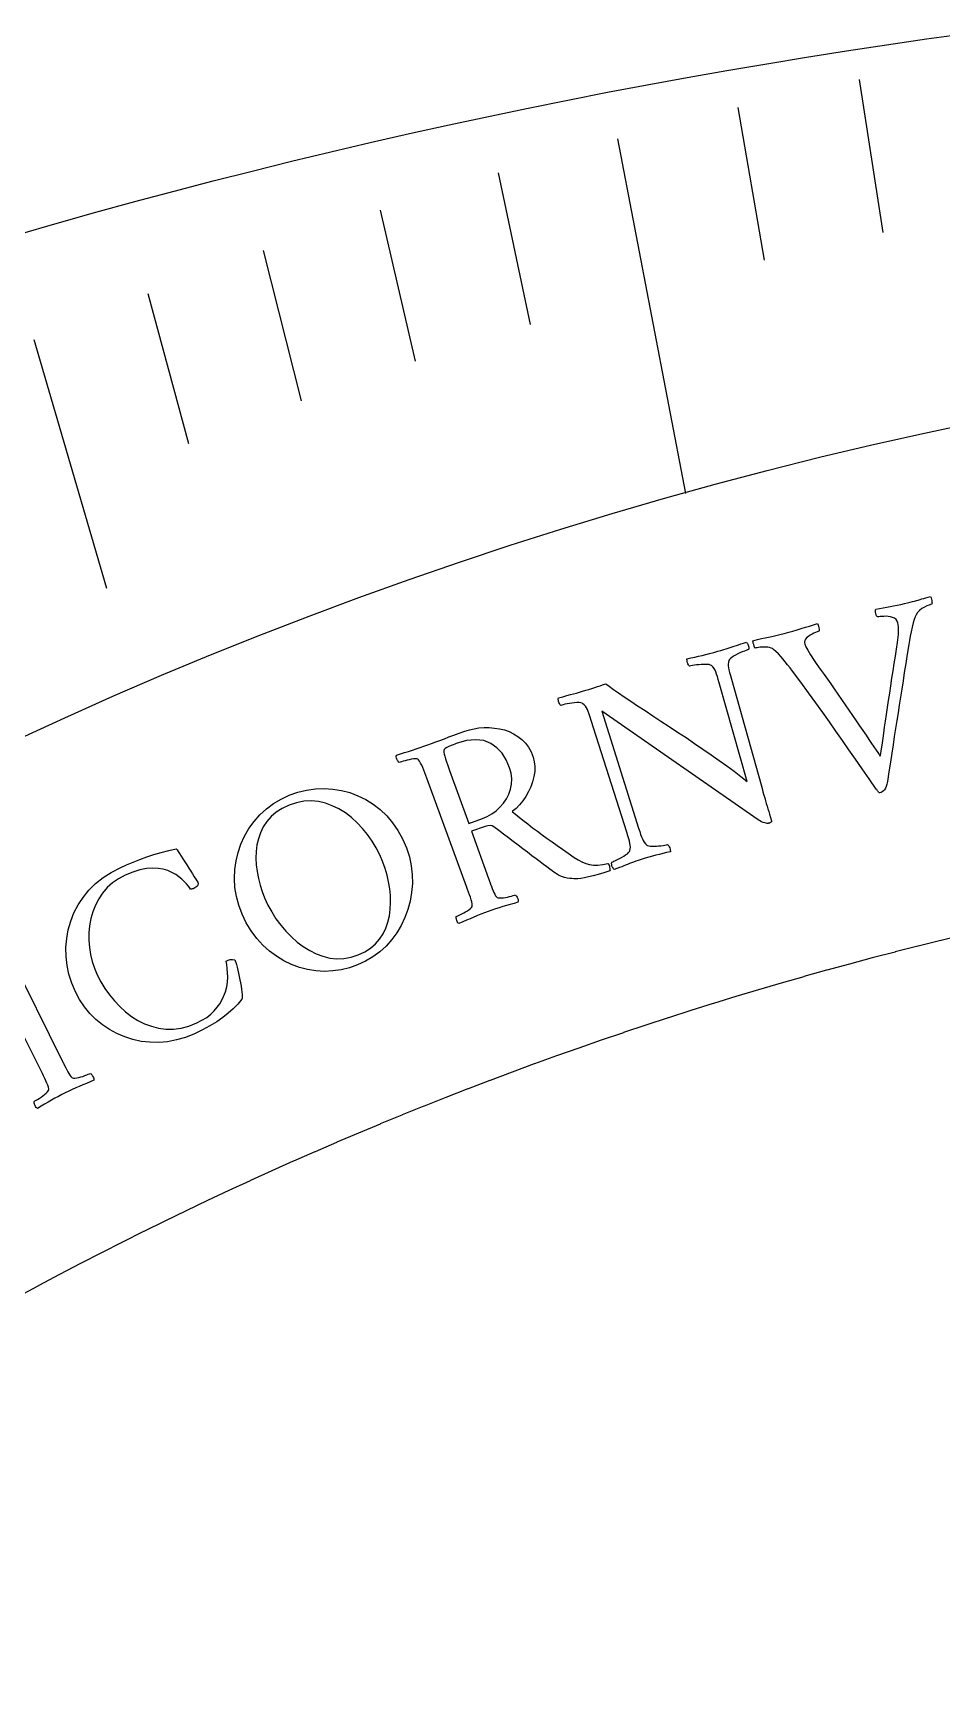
# Model space of a CAD drawing. Header units: millimetres. Extents: x -68 to 68, y -68 to 68.
# Drawn here: x -18.89 to -9.46, y 50.46 to 67.78 of the extents above; entities that cross this region are included whole.
import ezdxf

# ---------------------------------------------------------------- set-up
doc = ezdxf.new("R2010")
doc.units = ezdxf.units.MM
for name, color, linetype in [('CUT_INNER', 6, 'Continuous'), ('CUT_OUTER', 1, 'Continuous'), ('ENGRAVE', 7, 'Continuous'), ('ENGRAVE_FINE', 8, 'Continuous'), ('TEXT', 5, 'Continuous')]:
    doc.layers.add(name, color=color, linetype=linetype)

msp = doc.modelspace()

# ---------------------------------------------------------------- linework, layer by layer
at = {"layer": 'CUT_INNER'}
msp.add_lwpolyline([(-9.2344, 58.4264), (-9.4713, 58.3694), (-9.4727, 58.369), (-9.7093, 58.3106), (-9.7108, 58.3102), (-9.947, 58.2503), (-9.9485, 58.2499), (-10.1843, 58.1885), (-10.1858, 58.1881), (-10.4212, 58.1253), (-10.4227, 58.1249), (-10.6577, 58.0606), (-10.6592, 58.0602), (-10.8938, 57.9945), (-10.8953, 57.9941), (-11.1295, 57.9269), (-11.131, 57.9265), (-11.3648, 57.8579), (-11.3663, 57.8575), (-11.5997, 57.7875), (-11.6012, 57.787), (-11.8341, 57.7156), (-11.8356, 57.7151), (-12.0681, 57.6422), (-12.0696, 57.6418), (-12.3016, 57.5675), (-12.3031, 57.567), (-12.5347, 57.4913), (-12.5362, 57.4908), (-12.7673, 57.4136), (-12.7688, 57.4132), (-12.9994, 57.3346), (-13.0009, 57.3341), (-13.231, 57.2541), (-13.2325, 57.2536), (-13.4622, 57.1722), (-13.4636, 57.1717), (-13.6928, 57.0889), (-13.6942, 57.0884), (-13.9229, 57.0042), (-13.9243, 57.0037), (-14.1525, 56.9181), (-14.1539, 56.9175), (-14.3815, 56.8305), (-14.3829, 56.83), (-14.61, 56.7416), (-14.6114, 56.741), (-14.838, 56.6512), (-14.8394, 56.6507), (-15.0654, 56.5595), (-15.0668, 56.5589), (-15.2922, 56.4663), (-15.2936, 56.4658), (-15.5184, 56.3718), (-15.5199, 56.3712), (-15.7441, 56.2759), (-15.7455, 56.2753), (-15.9692, 56.1786), (-15.9706, 56.178), (-16.1937, 56.0799), (-16.1951, 56.0793), (-16.4175, 55.9799), (-16.4189, 55.9793), (-16.6408, 55.8785), (-16.6422, 55.8778), (-16.8634, 55.7757), (-16.8648, 55.775), (-17.0854, 55.6715), (-17.0868, 55.6709), (-17.3067, 55.566), (-17.3081, 55.5653), (-17.5274, 55.4591), (-17.5288, 55.4585), (-17.7474, 55.3509), (-17.7488, 55.3502), (-17.9668, 55.2413), (-17.9682, 55.2407), (-18.1855, 55.1304), (-18.1869, 55.1297), (-18.4035, 55.0182), (-18.4048, 55.0175), (-18.6208, 54.9046), (-18.6222, 54.9039), (-18.8374, 54.7897), (-18.8388, 54.7889), (-19.0533, 54.6734)], dxfattribs=at)
at = {"layer": 'CUT_OUTER'}
msp.add_lwpolyline([(-19.0515, 65.6932), (-18.648, 65.8089), (-18.2439, 65.9221), (-17.8391, 66.0328), (-17.4335, 66.141), (-17.0274, 66.2467), (-16.6206, 66.3499), (-16.2132, 66.4507), (-15.8051, 66.5489), (-15.3965, 66.6446), (-14.9873, 66.7379), (-14.5775, 66.8286), (-14.1672, 66.9167), (-13.7563, 67.0024), (-13.3449, 67.0856), (-12.933, 67.1662), (-12.5207, 67.2443), (-12.1078, 67.3198), (-11.6945, 67.3929), (-11.2808, 67.4633), (-10.8667, 67.5313), (-10.4521, 67.5967), (-10.0371, 67.6596), (-9.6218, 67.7199), (-9.2061, 67.7776)], dxfattribs=at)
at = {"layer": 'ENGRAVE'}
msp.add_lwpolyline([(-12.83, 66.6852), (-12.1222, 63.0064)], dxfattribs=at)
msp.add_circle((0, 19.5457), 45.1196, dxfattribs=at)
at = {"layer": 'ENGRAVE_FINE'}
for points in [[(-10.32, 67.2976), (-10.0769, 65.7125)], [(-11.5802, 67.0077), (-11.3069, 65.4267)], [(-14.0684, 66.3306), (-13.7351, 64.7592)], [(-15.2943, 65.9443), (-14.9311, 64.3785)], [(-16.5067, 65.5269), (-16.1138, 63.9671)], [(-17.7047, 65.079), (-17.2822, 63.5257)], [(-18.8874, 64.6013), (-18.1337, 62.0237)]]:
    msp.add_lwpolyline(points, dxfattribs=at)
at = {"layer": 'TEXT'}
for points in [[(-11.0979, 61.5544), (-11.0525, 61.5666), (-11.008, 61.5791), (-10.9643, 61.5919), (-10.9214, 61.605), (-10.8791, 61.6181), (-10.8371, 61.6309), (-10.7955, 61.6434), (-10.7541, 61.6556), (-10.7499, 61.6493), (-10.746, 61.6402), (-10.7422, 61.6283), (-10.7388, 61.6135), (-10.7363, 61.5991), (-10.7357, 61.588), (-10.7369, 61.5804), (-10.7399, 61.5762), (-10.7474, 61.5738), (-10.7584, 61.5696), (-10.773, 61.5636), (-10.7911, 61.5557), (-10.8105, 61.5463), (-10.829, 61.5356), (-10.8466, 61.5236), (-10.8633, 61.5104), (-10.8769, 61.4958), (-10.8851, 61.4799), (-10.888, 61.4625), (-10.8856, 61.4438), (-10.8751, 61.4165), (-10.8551, 61.3791), (-10.8257, 61.3315), (-10.7868, 61.2737), (-10.766, 61.2438), (-10.7418, 61.2093), (-10.7145, 61.1703), (-10.6839, 61.1268), (-10.651, 61.0797), (-10.6166, 61.0303), (-10.5807, 60.9785), (-10.5433, 60.9242), (-10.5051, 60.8688), (-10.4668, 60.8133), (-10.4283, 60.7579), (-10.3898, 60.7025), (-10.3521, 60.6482), (-10.3161, 60.596), (-10.2818, 60.546), (-10.2492, 60.4981), (-10.219, 60.4534), (-10.1917, 60.413), (-10.1673, 60.3768), (-10.1459, 60.3449), (-10.1282, 60.3185), (-10.115, 60.299), (-10.1062, 60.2862), (-10.1019, 60.2804), (-10.0999, 60.291), (-10.0968, 60.3101), (-10.0924, 60.3379), (-10.0868, 60.3743), (-10.0803, 60.4178), (-10.0731, 60.4668), (-10.0651, 60.5213), (-10.0564, 60.5813), (-10.0471, 60.6458), (-10.0372, 60.7135), (-10.0267, 60.7845), (-10.0156, 60.8587), (-10.0041, 60.9349), (-9.9925, 61.0116), (-9.9807, 61.0889), (-9.9688, 61.1668), (-9.9569, 61.2437), (-9.9453, 61.3184), (-9.934, 61.3908), (-9.9231, 61.4609), (-9.9191, 61.4873), (-9.9161, 61.5142), (-9.9139, 61.5416), (-9.9125, 61.5696), (-9.9123, 61.5966), (-9.9133, 61.621), (-9.9156, 61.643), (-9.9193, 61.6624), (-9.9266, 61.6828), (-9.9382, 61.6992), (-9.9539, 61.7117), (-9.9739, 61.7203), (-9.996, 61.7259), (-10.0186, 61.7296), (-10.0414, 61.7314), (-10.0645, 61.7312), (-10.0859, 61.73), (-10.1037, 61.7285), (-10.1178, 61.7268), (-10.1283, 61.7248), (-10.1344, 61.7281), (-10.1398, 61.735), (-10.1446, 61.7455), (-10.1488, 61.7597), (-10.1516, 61.7747), (-10.1524, 61.7873), (-10.1511, 61.7977), (-10.1477, 61.8058), (-10.109, 61.8135), (-10.0714, 61.8207), (-10.0348, 61.8275), (-9.9992, 61.8338), (-9.9636, 61.8402), (-9.9271, 61.8474), (-9.8897, 61.8554), (-9.8512, 61.8641), (-9.8198, 61.8715), (-9.7918, 61.8782), (-9.7673, 61.8843), (-9.7463, 61.8898), (-9.7271, 61.8951), (-9.7081, 61.9005), (-9.6893, 61.9059), (-9.6708, 61.9116), (-9.6513, 61.9175), (-9.6296, 61.9239), (-9.6057, 61.9308), (-9.5797, 61.9381), (-9.5758, 61.9317), (-9.5723, 61.9222), (-9.5693, 61.9096), (-9.5667, 61.894), (-9.565, 61.8789), (-9.5646, 61.868), (-9.5655, 61.8612), (-9.5677, 61.8584), (-9.579, 61.855), (-9.5954, 61.8485), (-9.617, 61.839), (-9.6438, 61.8264), (-9.6712, 61.811), (-9.6948, 61.7927), (-9.7144, 61.7716), (-9.7302, 61.7477), (-9.7401, 61.7269), (-9.7503, 61.6985), (-9.7607, 61.6625), (-9.7715, 61.6188), (-9.7818, 61.572), (-9.791, 61.5262), (-9.7992, 61.4817), (-9.8063, 61.4383), (-9.8224, 61.3377), (-9.8377, 61.2414), (-9.8522, 61.1493), (-9.8658, 61.0615), (-9.879, 60.9764), (-9.892, 60.8929), (-9.9049, 60.8108), (-9.9176, 60.7303), (-9.9304, 60.6497), (-9.9432, 60.5676), (-9.956, 60.484), (-9.969, 60.3988), (-9.9824, 60.3106), (-9.9967, 60.2177), (-10.0119, 60.12), (-10.028, 60.0177), (-10.0332, 59.9906), (-10.04, 59.9674), (-10.0483, 59.9484), (-10.0582, 59.9333), (-10.0692, 59.9215), (-10.081, 59.9121), (-10.0936, 59.9051), (-10.107, 59.9004), (-10.1112, 59.9006), (-10.1156, 59.9031), (-10.1203, 59.9079), (-10.1252, 59.9151), (-10.1301, 59.9228), (-10.1347, 59.9294), (-10.1389, 59.9347), (-10.1429, 59.9388), (-10.2175, 60.0466), (-10.2899, 60.1508), (-10.3599, 60.2512), (-10.4275, 60.3479), (-10.4943, 60.4431), (-10.5619, 60.539), (-10.6303, 60.6356), (-10.6994, 60.7329), (-10.7711, 60.8329), (-10.8471, 60.9376), (-10.9275, 61.0471), (-11.0122, 61.1613), (-11.0381, 61.1964), (-11.0633, 61.2294), (-11.0878, 61.2604), (-11.1116, 61.2894), (-11.1353, 61.3165), (-11.1595, 61.342), (-11.1843, 61.3658), (-11.2096, 61.388), (-11.221, 61.3963), (-11.2349, 61.4028), (-11.2515, 61.4074), (-11.2706, 61.4103), (-11.2907, 61.4117), (-11.3105, 61.4122), (-11.3297, 61.4116), (-11.3485, 61.41), (-11.3659, 61.4079), (-11.3807, 61.4058), (-11.393, 61.4035), (-11.4028, 61.4012), (-11.4047, 61.4032), (-11.4075, 61.41), (-11.4112, 61.4215), (-11.4158, 61.4378), (-11.4202, 61.4544), (-11.423, 61.4668), (-11.4242, 61.4749), (-11.4239, 61.4788), (-11.377, 61.49), (-11.3341, 61.4998), (-11.2953, 61.5083), (-11.2606, 61.5155), (-11.2259, 61.5229), (-11.1872, 61.5318), (-11.1445, 61.5423), (-11.0979, 61.5544)], [(-13.158, 60.9644), (-13.1271, 60.9742), (-13.0966, 60.9838), (-13.0665, 60.9934), (-13.0366, 61.0027), (-13.009, 61.0116), (-12.9853, 61.0196), (-12.9656, 61.0267), (-12.9499, 61.0329), (-12.9147, 61.0058), (-12.8711, 60.974), (-12.8193, 60.9377), (-12.7592, 60.8967), (-12.6924, 60.8521), (-12.6207, 60.8045), (-12.5441, 60.7541), (-12.4626, 60.7007), (-12.3781, 60.6454), (-12.2923, 60.589), (-12.2054, 60.5315), (-12.1172, 60.473), (-12.0292, 60.414), (-11.9426, 60.355), (-11.8573, 60.296), (-11.7735, 60.2371), (-11.6931, 60.1794), (-11.618, 60.1239), (-11.5483, 60.0708), (-11.4839, 60.02), (-11.7739, 61.0418), (-11.7837, 61.0758), (-11.7928, 61.1058), (-11.8012, 61.132), (-11.8088, 61.1542), (-11.8172, 61.1737), (-11.8278, 61.1914), (-11.8406, 61.2073), (-11.8555, 61.2215), (-11.8639, 61.2265), (-11.8764, 61.2301), (-11.8932, 61.2324), (-11.9141, 61.2332), (-11.9374, 61.2329), (-11.961, 61.2317), (-11.9849, 61.2297), (-12.0091, 61.2268), (-12.0319, 61.2235), (-12.0514, 61.2202), (-12.0677, 61.2169), (-12.0807, 61.2136), (-12.0878, 61.2199), (-12.0937, 61.2281), (-12.0985, 61.2384), (-12.1022, 61.2507), (-12.1049, 61.2631), (-12.1069, 61.2736), (-12.1082, 61.2823), (-12.1087, 61.2892), (-12.0677, 61.2995), (-12.0278, 61.3092), (-11.9892, 61.3184), (-11.9517, 61.3269), (-11.9137, 61.3358), (-11.8736, 61.3458), (-11.8313, 61.357), (-11.7868, 61.3693), (-11.7556, 61.3782), (-11.7274, 61.3864), (-11.7023, 61.3938), (-11.6803, 61.4006), (-11.6597, 61.4072), (-11.6387, 61.4141), (-11.6175, 61.4212), (-11.5959, 61.4286), (-11.573, 61.4364), (-11.5478, 61.4448), (-11.5202, 61.4539), (-11.4904, 61.4636), (-11.486, 61.4581), (-11.4816, 61.4511), (-11.4772, 61.4427), (-11.4727, 61.4327), (-11.4691, 61.4218), (-11.4673, 61.4104), (-11.4673, 61.3985), (-11.4691, 61.3861), (-11.4796, 61.3828), (-11.494, 61.3778), (-11.5123, 61.3709), (-11.5346, 61.3621), (-11.5583, 61.3521), (-11.5813, 61.3414), (-11.6035, 61.3299), (-11.625, 61.3177), (-11.6438, 61.3055), (-11.6582, 61.2939), (-11.6682, 61.283), (-11.6737, 61.2728), (-11.6782, 61.2546), (-11.6803, 61.236), (-11.6799, 61.2169), (-11.6771, 61.1974), (-11.6722, 61.1752), (-11.6657, 61.1484), (-11.6574, 61.1168), (-11.6474, 61.0805), (-11.3397, 59.9831), (-11.3291, 59.9456), (-11.3193, 59.9106), (-11.3102, 59.8779), (-11.3017, 59.8477), (-11.2935, 59.8189), (-11.2853, 59.7908), (-11.2771, 59.7632), (-11.2689, 59.7361), (-11.2603, 59.7083), (-11.2508, 59.6782), (-11.2406, 59.646), (-11.2296, 59.6115), (-11.2302, 59.6059), (-11.2325, 59.601), (-11.2365, 59.5967), (-11.2421, 59.5931), (-11.248, 59.5901), (-11.2531, 59.5878), (-11.2572, 59.5861), (-11.2604, 59.585), (-11.267, 59.584), (-11.276, 59.5843), (-11.2874, 59.5858), (-11.3011, 59.5884), (-11.3166, 59.593), (-11.3335, 59.6001), (-11.3516, 59.6099), (-11.3711, 59.6223), (-12.9937, 60.7484), (-12.6103, 59.5328), (-12.5995, 59.4993), (-12.5893, 59.4698), (-12.5799, 59.4445), (-12.5713, 59.4232), (-12.5622, 59.4048), (-12.5515, 59.3877), (-12.5392, 59.3721), (-12.5254, 59.3579), (-12.5172, 59.3531), (-12.5052, 59.3496), (-12.4894, 59.3475), (-12.4697, 59.3468), (-12.4479, 59.3472), (-12.4255, 59.3482), (-12.4027, 59.35), (-12.3793, 59.3525), (-12.3572, 59.3554), (-12.3384, 59.3584), (-12.3227, 59.3616), (-12.3103, 59.3649), (-12.3032, 59.3588), (-12.297, 59.3509), (-12.2918, 59.3413), (-12.2876, 59.3298), (-12.2843, 59.3181), (-12.2821, 59.3075), (-12.2811, 59.298), (-12.2811, 59.2898), (-12.3205, 59.2805), (-12.3585, 59.2714), (-12.3951, 59.2626), (-12.4302, 59.2539), (-12.4658, 59.2447), (-12.5035, 59.2343), (-12.5435, 59.2225), (-12.5856, 59.2095), (-12.6142, 59.2002), (-12.6404, 59.1913), (-12.6644, 59.1827), (-12.686, 59.1744), (-12.7063, 59.1664), (-12.7263, 59.1585), (-12.7459, 59.1507), (-12.7652, 59.143), (-12.7858, 59.1348), (-12.8092, 59.1258), (-12.8354, 59.1157), (-12.8646, 59.1048), (-12.8691, 59.1101), (-12.8737, 59.1169), (-12.8785, 59.1251), (-12.8833, 59.1349), (-12.8874, 59.1456), (-12.8897, 59.157), (-12.8904, 59.1688), (-12.8894, 59.1812), (-12.8796, 59.1849), (-12.8663, 59.1906), (-12.8497, 59.1984), (-12.8295, 59.2082), (-12.8078, 59.2193), (-12.7866, 59.2311), (-12.7656, 59.2435), (-12.7451, 59.2565), (-12.7271, 59.2693), (-12.7139, 59.2812), (-12.7053, 59.2921), (-12.7015, 59.3021), (-12.6979, 59.3203), (-12.6964, 59.3388), (-12.6971, 59.3575), (-12.6999, 59.3765), (-12.7048, 59.398), (-12.7117, 59.4243), (-12.7208, 59.4554), (-12.732, 59.4913), (-13.1016, 60.6509), (-13.1133, 60.6868), (-13.124, 60.7176), (-13.1337, 60.7435), (-13.1424, 60.7645), (-13.1514, 60.7821), (-13.1621, 60.7981), (-13.1743, 60.8125), (-13.1881, 60.8252), (-13.1973, 60.8311), (-13.211, 60.8349), (-13.2293, 60.8366), (-13.2522, 60.8364), (-13.2773, 60.8346), (-13.3023, 60.8319), (-13.3273, 60.8283), (-13.3521, 60.8238), (-13.3748, 60.8191), (-13.3935, 60.8149), (-13.4081, 60.8113), (-13.4185, 60.8083), (-13.4268, 60.8176), (-13.4334, 60.8276), (-13.4382, 60.8381), (-13.4412, 60.8492), (-13.4429, 60.86), (-13.4439, 60.8695), (-13.444, 60.8777), (-13.4434, 60.8847), (-13.3973, 60.8981), (-13.3558, 60.9097), (-13.3187, 60.9197), (-13.2862, 60.928), (-13.2555, 60.9358), (-13.2239, 60.9445), (-13.1914, 60.954), (-13.158, 60.9644)], [(-14.4148, 60.5409), (-14.3677, 60.5553), (-14.3186, 60.5662), (-14.2675, 60.5736), (-14.2144, 60.5774), (-14.1607, 60.5773), (-14.1077, 60.5732), (-14.0556, 60.5649), (-14.0043, 60.5525), (-13.9547, 60.5356), (-13.9081, 60.5136), (-13.8642, 60.4867), (-13.8233, 60.4548), (-13.7863, 60.4176), (-13.7544, 60.3747), (-13.7275, 60.3261), (-13.7058, 60.2718), (-13.6932, 60.2234), (-13.6877, 60.1734), (-13.6891, 60.1218), (-13.6974, 60.0686), (-13.7114, 60.0153), (-13.7301, 59.9635), (-13.7535, 59.9131), (-13.7815, 59.8642), (-13.8129, 59.8181), (-13.8468, 59.7765), (-13.8831, 59.7393), (-13.9219, 59.7065), (-13.8669, 59.6616), (-13.8135, 59.6187), (-13.7617, 59.5779), (-13.7115, 59.5392), (-13.6617, 59.5017), (-13.6115, 59.4645), (-13.5606, 59.4277), (-13.5093, 59.3913), (-13.4562, 59.354), (-13.4003, 59.3148), (-13.3417, 59.2737), (-13.2802, 59.2306), (-13.2393, 59.2046), (-13.1988, 59.1836), (-13.1588, 59.1678), (-13.1192, 59.1571), (-13.0779, 59.1517), (-13.0325, 59.1518), (-12.9832, 59.1572), (-12.9299, 59.168), (-12.9234, 59.1628), (-12.918, 59.1545), (-12.914, 59.1432), (-12.9112, 59.1288), (-12.9093, 59.1145), (-12.9081, 59.1034), (-12.9075, 59.0955), (-12.9077, 59.0907), (-12.9711, 59.0706), (-13.0293, 59.0535), (-13.0823, 59.0392), (-13.1302, 59.028), (-13.1726, 59.0194), (-13.2093, 59.0133), (-13.2404, 59.0096), (-13.2657, 59.0084), (-13.2825, 59.0097), (-13.3026, 59.0115), (-13.3259, 59.014), (-13.3524, 59.017), (-13.3811, 59.0227), (-13.4111, 59.0331), (-13.4423, 59.0482), (-13.4747, 59.068), (-13.4891, 59.078), (-13.5085, 59.0921), (-13.5331, 59.11), (-13.5628, 59.1319), (-13.5967, 59.1571), (-13.6338, 59.1849), (-13.6741, 59.2154), (-13.7177, 59.2486), (-13.7637, 59.2837), (-13.8114, 59.3198), (-13.8606, 59.3571), (-13.9115, 59.3956), (-13.9627, 59.4344), (-14.0132, 59.4729), (-14.063, 59.511), (-14.1119, 59.5488), (-14.1302, 59.5584), (-14.1518, 59.5621), (-14.1768, 59.5601), (-14.2051, 59.5524), (-14.344, 59.5028), (-14.1675, 59.011), (-14.1661, 59.007), (-14.1646, 59.0029), (-14.1631, 58.9989), (-14.1617, 58.9948), (-14.1602, 58.9908), (-14.1588, 58.9867), (-14.1573, 58.9827), (-14.1559, 58.9786), (-14.1468, 58.9536), (-14.138, 58.9298), (-14.1294, 58.9072), (-14.1211, 58.8859), (-14.1128, 58.8663), (-14.1044, 58.8488), (-14.0957, 58.8335), (-14.087, 58.8204), (-14.0799, 58.8154), (-14.069, 58.8123), (-14.0542, 58.8109), (-14.0355, 58.8114), (-14.0146, 58.8132), (-13.9934, 58.8161), (-13.9718, 58.82), (-13.9499, 58.8251), (-13.9295, 58.8303), (-13.9127, 58.8348), (-13.8994, 58.8387), (-13.8896, 58.8419), (-13.8837, 58.8367), (-13.878, 58.8292), (-13.8723, 58.8194), (-13.8668, 58.8073), (-13.8625, 58.7947), (-13.8604, 58.7837), (-13.8605, 58.7741), (-13.8628, 58.7661), (-13.9034, 58.7547), (-13.9431, 58.7433), (-13.9818, 58.7321), (-14.0197, 58.721), (-14.0573, 58.7095), (-14.0952, 58.6973), (-14.1334, 58.6844), (-14.1718, 58.6708), (-14.2092, 58.6569), (-14.2467, 58.6424), (-14.2844, 58.6272), (-14.3222, 58.6114), (-14.3601, 58.5951), (-14.3984, 58.5784), (-14.4369, 58.5614), (-14.4756, 58.5441), (-14.4825, 58.5488), (-14.4887, 58.5561), (-14.4942, 58.5659), (-14.4989, 58.5783), (-14.5024, 58.5912), (-14.5044, 58.6023), (-14.5048, 58.6117), (-14.5035, 58.6194), (-14.494, 58.6233), (-14.4813, 58.6288), (-14.4655, 58.6361), (-14.4465, 58.6452), (-14.4263, 58.6554), (-14.4069, 58.6663), (-14.3884, 58.6778), (-14.3706, 58.6899), (-14.3556, 58.7018), (-14.3452, 58.7123), (-14.3394, 58.7215), (-14.3382, 58.7293), (-14.3398, 58.7484), (-14.3434, 58.7695), (-14.349, 58.7924), (-14.3567, 58.8173), (-14.3657, 58.8437), (-14.3752, 58.8709), (-14.3852, 58.8992), (-14.3958, 58.9284), (-14.8095, 60.0517), (-14.8203, 60.0809), (-14.8309, 60.1092), (-14.8415, 60.1366), (-14.8518, 60.163), (-14.8623, 60.1876), (-14.873, 60.2092), (-14.884, 60.2278), (-14.8954, 60.2434), (-14.9019, 60.2496), (-14.9127, 60.2531), (-14.9278, 60.2539), (-14.9472, 60.2519), (-14.9689, 60.2483), (-14.9907, 60.2439), (-15.0127, 60.239), (-15.0349, 60.2334), (-15.0553, 60.2278), (-15.0724, 60.223), (-15.0859, 60.2188), (-15.0959, 60.2154), (-15.102, 60.2204), (-15.108, 60.2277), (-15.1139, 60.2374), (-15.1196, 60.2494), (-15.1242, 60.2619), (-15.1264, 60.273), (-15.1263, 60.2826), (-15.1239, 60.2907), (-15.082, 60.3046), (-15.0405, 60.3181), (-14.9995, 60.3312), (-14.9589, 60.3439), (-14.9188, 60.3566), (-14.8789, 60.3697), (-14.8395, 60.3832), (-14.8003, 60.3972), (-14.7593, 60.4122), (-14.7167, 60.4281), (-14.6727, 60.4449), (-14.6272, 60.4625), (-14.5793, 60.4809), (-14.5279, 60.5002), (-14.4731, 60.5201), (-14.4148, 60.5409)], [(-13.9496, 60.1616), (-13.9841, 60.2425), (-14.0279, 60.3115), (-14.081, 60.3685), (-14.1436, 60.4135), (-14.2166, 60.4427), (-14.3011, 60.4522), (-14.3969, 60.442), (-14.5041, 60.4119), (-14.5182, 60.4067), (-14.5355, 60.4), (-14.556, 60.3917), (-14.5796, 60.382), (-14.6018, 60.3714), (-14.6179, 60.3607), (-14.6278, 60.3499), (-14.6317, 60.339), (-14.6315, 60.3229), (-14.6286, 60.3031), (-14.623, 60.2795), (-14.6146, 60.2521), (-14.6047, 60.2227), (-14.5946, 60.1933), (-14.5843, 60.1637), (-14.5738, 60.134), (-14.3731, 59.5838), (-14.2312, 59.6345), (-14.181, 59.6556), (-14.134, 59.6822), (-14.0902, 59.7142), (-14.0496, 59.7517), (-14.0136, 59.7936), (-13.9834, 59.8386), (-13.9591, 59.8869), (-13.9407, 59.9385), (-13.9296, 59.9923), (-13.9273, 60.0474), (-13.934, 60.1039), (-13.9496, 60.1616)], [(-16.2365, 59.8758), (-16.1469, 59.9071), (-16.0566, 59.9292), (-15.9657, 59.9421), (-15.8742, 59.9457), (-15.7835, 59.9403), (-15.6948, 59.926), (-15.6083, 59.9029), (-15.5238, 59.871), (-15.4427, 59.8307), (-15.3659, 59.7824), (-15.2936, 59.7263), (-15.2258, 59.6622), (-15.1637, 59.5905), (-15.1089, 59.5112), (-15.0613, 59.4244), (-15.0207, 59.3301), (-14.9906, 59.2374), (-14.9703, 59.1447), (-14.9598, 59.0519), (-14.9589, 58.9591), (-14.9667, 58.8674), (-14.9824, 58.7781), (-15.0058, 58.6911), (-15.037, 58.6065), (-15.0755, 58.5255), (-15.1209, 58.4494), (-15.1731, 58.3782), (-15.2322, 58.3119), (-15.2976, 58.2517), (-15.3686, 58.1989), (-15.4453, 58.1536), (-15.5278, 58.1155), (-15.6124, 58.086), (-15.6981, 58.0651), (-15.7849, 58.0529), (-15.8728, 58.0494), (-15.9605, 58.0544), (-16.0465, 58.0679), (-16.1308, 58.09), (-16.2135, 58.1205), (-16.2936, 58.1592), (-16.3699, 58.2057), (-16.4425, 58.2598), (-16.5115, 58.3218), (-16.5752, 58.3912), (-16.6325, 58.468), (-16.6831, 58.552), (-16.7271, 58.6433), (-16.7612, 58.7347), (-16.7857, 58.8266), (-16.8005, 58.9192), (-16.8056, 59.0125), (-16.8015, 59.105), (-16.789, 59.1953), (-16.768, 59.2836), (-16.7386, 59.3697), (-16.701, 59.4523), (-16.6557, 59.5304), (-16.6026, 59.6037), (-16.5418, 59.6723), (-16.4743, 59.7347), (-16.4008, 59.7895), (-16.3215, 59.8365), (-16.2365, 59.8758)], [(-16.2395, 59.7724), (-16.3104, 59.739), (-16.3725, 59.6995), (-16.4257, 59.654), (-16.47, 59.6025), (-16.5063, 59.5466), (-16.5353, 59.4875), (-16.5572, 59.4253), (-16.572, 59.36), (-16.5803, 59.2926), (-16.5828, 59.224), (-16.5797, 59.1544), (-16.5708, 59.0836), (-16.5571, 59.0131), (-16.5396, 58.9442), (-16.5181, 58.8769), (-16.4928, 58.8112), (-16.4586, 58.737), (-16.4193, 58.665), (-16.3749, 58.5954), (-16.3255, 58.5281), (-16.2719, 58.4645), (-16.215, 58.4063), (-16.1548, 58.3532), (-16.0912, 58.3054), (-16.0251, 58.2642), (-15.9572, 58.2308), (-15.8875, 58.2052), (-15.8159, 58.1876), (-15.7432, 58.1793), (-15.6698, 58.182), (-15.5958, 58.1957), (-15.5211, 58.2203), (-15.4529, 58.2524), (-15.3931, 58.2904), (-15.3418, 58.3344), (-15.2989, 58.3844), (-15.2635, 58.4392), (-15.2349, 58.4978), (-15.2129, 58.56), (-15.1976, 58.6259), (-15.1884, 58.6943), (-15.1847, 58.7637), (-15.1865, 58.8343), (-15.1939, 58.906), (-15.206, 58.9774), (-15.2217, 59.0472), (-15.2413, 59.1153), (-15.2647, 59.1817), (-15.2967, 59.2569), (-15.3337, 59.3297), (-15.376, 59.4002), (-15.4234, 59.4682), (-15.4754, 59.5324), (-15.5313, 59.5911), (-15.5911, 59.6445), (-15.6548, 59.6925), (-15.7216, 59.7337), (-15.7905, 59.7669), (-15.8615, 59.7921), (-15.9347, 59.8092), (-16.0094, 59.8168), (-16.0851, 59.8131), (-16.1618, 59.7984), (-16.2395, 59.7724)], [(-17.9923, 59.1237), (-17.9265, 59.1527), (-17.8586, 59.181), (-17.7885, 59.2086), (-17.7162, 59.2354), (-17.6421, 59.2606), (-17.5662, 59.2832), (-17.4886, 59.3033), (-17.4094, 59.3208), (-17.4073, 59.3177), (-17.4011, 59.3084), (-17.3908, 59.2928), (-17.3763, 59.2711), (-17.3592, 59.2451), (-17.341, 59.2168), (-17.3215, 59.1864), (-17.3009, 59.1537), (-17.2801, 59.1206), (-17.2603, 59.0892), (-17.2413, 59.0593), (-17.2233, 59.0309), (-17.2076, 59.0062), (-17.1957, 58.987), (-17.1877, 58.9734), (-17.1834, 58.9653), (-17.1812, 58.96), (-17.1815, 58.9536), (-17.1846, 58.946), (-17.1904, 58.9372), (-17.1979, 58.9285), (-17.2064, 58.9208), (-17.2157, 58.9144), (-17.226, 58.9091), (-17.2353, 58.9057), (-17.2443, 58.9035), (-17.2531, 58.9025), (-17.2616, 58.9029), (-17.2725, 58.9178), (-17.2868, 58.9357), (-17.3048, 58.9569), (-17.3264, 58.9811), (-17.3519, 59.0063), (-17.3818, 59.0304), (-17.416, 59.0534), (-17.4545, 59.0752), (-17.4977, 59.0939), (-17.5457, 59.1075), (-17.5986, 59.1159), (-17.6563, 59.1192), (-17.7191, 59.1151), (-17.7876, 59.1016), (-17.8615, 59.0786), (-17.9408, 59.0461), (-18.0099, 59.0098), (-18.072, 58.967), (-18.1269, 58.9176), (-18.1746, 58.8617), (-18.2153, 58.8007), (-18.2492, 58.7361), (-18.2761, 58.6679), (-18.2962, 58.5961), (-18.3096, 58.5222), (-18.3165, 58.4478), (-18.3169, 58.3728), (-18.311, 58.2973), (-18.299, 58.2227), (-18.2814, 58.1505), (-18.2583, 58.0807), (-18.2297, 58.0134), (-18.1923, 57.9409), (-18.1501, 57.8716), (-18.1033, 57.8052), (-18.0517, 57.7419), (-17.9961, 57.683), (-17.9369, 57.6298), (-17.8742, 57.5825), (-17.8081, 57.5409), (-17.7391, 57.5062), (-17.6677, 57.4797), (-17.594, 57.4614), (-17.5179, 57.4511), (-17.4399, 57.4504), (-17.3607, 57.4606), (-17.2801, 57.4818), (-17.1981, 57.5138), (-17.1431, 57.5414), (-17.0945, 57.5716), (-17.0522, 57.6043), (-17.0164, 57.6396), (-16.9857, 57.6762), (-16.9592, 57.713), (-16.9367, 57.7499), (-16.9183, 57.7868), (-16.8987, 57.8375), (-16.885, 57.8878), (-16.8774, 57.9379), (-16.8758, 57.9875), (-16.8779, 58.0352), (-16.8815, 58.0791), (-16.8866, 58.1192), (-16.8931, 58.1555), (-16.8715, 58.1657), (-16.8492, 58.1715), (-16.8261, 58.173), (-16.8023, 58.17), (-16.7979, 58.1583), (-16.7926, 58.1414), (-16.7865, 58.1194), (-16.7795, 58.0923), (-16.772, 58.062), (-16.7646, 58.0303), (-16.7571, 57.9973), (-16.7496, 57.9629), (-16.7426, 57.9286), (-16.7368, 57.896), (-16.732, 57.8651), (-16.7284, 57.8359), (-16.7261, 57.8098), (-16.7255, 57.7885), (-16.7266, 57.772), (-16.7294, 57.7602), (-16.7714, 57.7095), (-16.8183, 57.6608), (-16.8704, 57.614), (-16.9275, 57.5692), (-16.9906, 57.5259), (-17.0608, 57.4836), (-17.1379, 57.4424), (-17.2221, 57.402), (-17.3148, 57.3647), (-17.4075, 57.3373), (-17.5001, 57.3197), (-17.5927, 57.312), (-17.6842, 57.3134), (-17.7733, 57.3233), (-17.8601, 57.3417), (-17.9447, 57.3686), (-18.0259, 57.4032), (-18.1029, 57.445), (-18.1755, 57.494), (-18.2438, 57.5502), (-18.3068, 57.613), (-18.3634, 57.6819), (-18.4136, 57.7568), (-18.4573, 57.8378), (-18.4957, 57.9275), (-18.5246, 58.0184), (-18.5442, 58.1105), (-18.5543, 58.2037), (-18.5552, 58.2968), (-18.5475, 58.3887), (-18.5311, 58.4793), (-18.5059, 58.5686), (-18.4719, 58.6553), (-18.429, 58.7379), (-18.3773, 58.8164), (-18.3167, 58.8907), (-18.2476, 58.9594), (-18.1705, 59.0212), (-18.0854, 59.076), (-17.9923, 59.1237)]]:
    msp.add_lwpolyline(points, close=True, dxfattribs=at)
msp.add_lwpolyline([(-19.1278, 58.2003), (-18.5969, 57.1274), (-18.595, 57.1236), (-18.5931, 57.1197), (-18.5912, 57.1159), (-18.5893, 57.112), (-18.5874, 57.1081), (-18.5855, 57.1043), (-18.5836, 57.1004), (-18.5816, 57.0966), (-18.5697, 57.0727), (-18.5582, 57.0501), (-18.5471, 57.0286), (-18.5364, 57.0084), (-18.526, 56.9899), (-18.5156, 56.9735), (-18.5053, 56.9593), (-18.4951, 56.9472), (-18.4875, 56.9432), (-18.4763, 56.9413), (-18.4614, 56.9416), (-18.4429, 56.9442), (-18.4224, 56.9484), (-18.4016, 56.9537), (-18.3807, 56.9601), (-18.3594, 56.9676), (-18.3398, 56.9752), (-18.3236, 56.9816), (-18.3108, 56.9869), (-18.3014, 56.9912), (-18.295, 56.9868), (-18.2884, 56.98), (-18.2817, 56.9709), (-18.2749, 56.9595), (-18.2691, 56.9475), (-18.2658, 56.9368), (-18.2648, 56.9273), (-18.2661, 56.919), (-18.3051, 56.903), (-18.3433, 56.8872), (-18.3805, 56.8716), (-18.4168, 56.8562), (-18.4529, 56.8405), (-18.4891, 56.824), (-18.5255, 56.8068), (-18.5622, 56.7889), (-18.5978, 56.7708), (-18.6334, 56.7521), (-18.669, 56.7327), (-18.7048, 56.7127), (-18.7406, 56.6921), (-18.7767, 56.6712), (-18.813, 56.6499), (-18.8494, 56.6282), (-18.8569, 56.6321), (-18.8639, 56.6386), (-18.8704, 56.6478), (-18.8765, 56.6596), (-18.8815, 56.6719), (-18.8847, 56.6828), (-18.8862, 56.6921), (-18.8859, 56.6999), (-18.8768, 56.7048), (-18.8648, 56.7118), (-18.8499, 56.7209), (-18.8321, 56.732), (-18.8132, 56.7445), (-18.7953, 56.7575), (-18.7782, 56.771), (-18.7619, 56.7851), (-18.7483, 56.7986), (-18.7392, 56.8103), (-18.7344, 56.8201), (-18.7342, 56.828), (-18.7379, 56.8468), (-18.744, 56.8673), (-18.7522, 56.8894), (-18.7627, 56.9133), (-18.7746, 56.9384), (-18.7872, 56.9644), (-18.8004, 56.9913), (-18.8142, 57.0191), (-19.3513, 58.0889)], dxfattribs=at)

doc.saveas('drawing.dxf')
